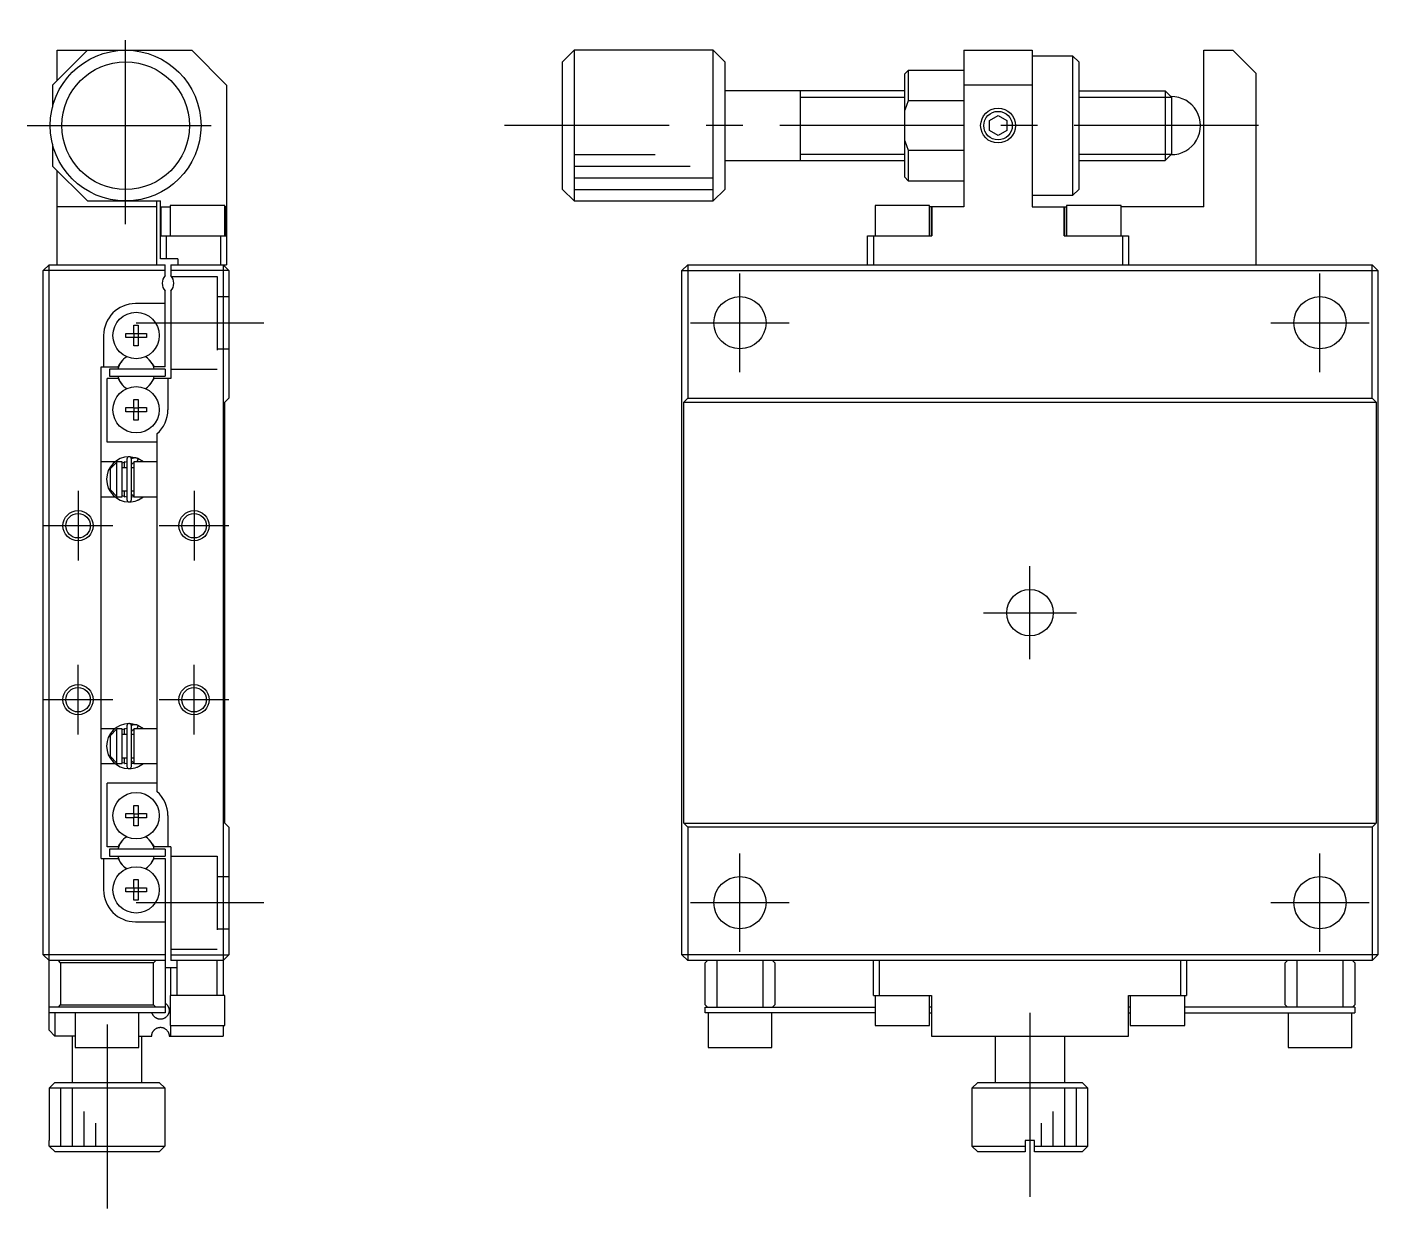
# Model space of a CAD drawing. Extents: x 0 to 259, y -8 to 199.
# Drawn here: x 142.6 to 259.1, y 51.5 to 153.5 of the extents above; entities that cross this region are included whole.
import ezdxf

# ---------------------------------------------------------------- set-up
doc = ezdxf.new("R2010")
doc.units = 0
doc.header["$LTSCALE"] = 0.5
doc.linetypes.add('CENTER', pattern=[50.8, 31.75, -6.35, 6.35, -6.35])
doc.linetypes.add('DASHED', pattern=[19.05, 12.7, -6.35])
for name, color, linetype in [('MSM_CENTER', 1, 'CENTER'), ('MSM_CONTINUOUS', 7, 'CONTINUOUS'), ('MSM_DASHED', 4, 'DASHED'), ('MSM_NARROW', 5, 'CONTINUOUS')]:
    doc.layers.add(name, color=color, linetype=linetype)

msp = doc.modelspace()

# ---------------------------------------------------------------- linework, layer by layer
at = {"layer": 'MSM_CENTER'}
for p, q in [((151.1, 136.5), (151.1, 153.5)), ((142.6, 145), (159.6, 145)), ((248.755071, 145), (183.755071, 145)), ((204.055071, 123.75), (204.055071, 132.25)), ((254.055071, 123.75), (254.055071, 132.25)), ((152, 128), (163, 128)), ((199.805071, 128), (208.305071, 128)), ((249.805071, 128), (258.305071, 128)), ((147, 113.500001), (147, 107.499999)), ((157, 113.500001), (157, 107.499999)), ((150.000002, 110.5), (143.999999, 110.5)), ((160.000002, 110.5), (153.999999, 110.5)), ((229.055071, 99), (229.055071, 107)), ((225.055071, 103), (233.055071, 103)), ((147, 92.499999), (147, 98.500001)), ((157, 92.499999), (157, 98.500001)), ((150.000002, 95.5), (143.999999, 95.5)), ((160.000002, 95.5), (153.999999, 95.5)), ((204.055071, 73.75), (204.055071, 82.25)), ((254.055071, 73.75), (254.055071, 82.25)), ((152, 78), (163, 78)), ((199.805071, 78), (208.305071, 78)), ((249.805071, 78), (258.305071, 78)), ((229.055071, 68.5), (229.055071, 51.5)), ((149.5, 67.5), (149.5, 51.5))]:
    msp.add_line(p, q, dxfattribs=at)
at = {"layer": 'MSM_CONTINUOUS'}
for p, q in [((147.8, 151.5), (144.8, 148.5)), ((145.2, 151.5), (156.8, 151.5)), ((145.2, 148.9), (145.2, 151.5)), ((159.8, 148.5), (156.8, 151.5)), ((189.755071, 151.5), (188.755071, 150.5)), ((189.755071, 151.5), (189.755071, 138.5)), ((201.755071, 151.5), (189.755071, 151.5)), ((201.755071, 138.5), (201.755071, 151.5)), ((202.755071, 150.5), (201.755071, 151.5)), ((223.355071, 151.5), (223.355071, 138)), ((223.355071, 151.5), (229.255071, 151.5)), ((229.255071, 151.5), (229.255071, 138)), ((244.055071, 138), (244.055071, 151.5)), ((244.055071, 151.5), (246.555071, 151.5)), ((248.555071, 149.5), (246.555071, 151.5)), ((188.755071, 139.5), (188.755071, 150.5)), ((202.755071, 150.5), (202.755071, 139.5)), ((232.755071, 151), (229.255071, 151)), ((232.755071, 139), (232.755071, 151)), ((233.255071, 150.5), (232.755071, 151)), ((233.255071, 150.5), (233.255071, 139.5)), ((218.555071, 149.75), (218.255071, 149.45)), ((218.255071, 140.55), (218.255071, 149.45)), ((218.555071, 149.75), (218.555071, 147.12132)), ((223.355071, 149.75), (218.555071, 149.75)), ((248.555071, 133), (248.555071, 149.5)), ((144.8, 148.5), (144.8, 146.6)), ((159.8, 148.5), (159.8, 133)), ((218.255051, 148), (202.755071, 148)), ((209.255071, 148.000005), (209.255071, 141.999995)), ((229.255071, 148.5), (223.355071, 148.5)), ((233.25507, 148), (240.713571, 148)), ((240.713571, 148), (240.713571, 142)), ((241.255071, 147.4585), (240.713571, 148)), ((218.555071, 147.12132), (218.255071, 146.319091)), ((223.355071, 147.12132), (218.555071, 147.12132)), ((241.255071, 147.4585), (241.255071, 142.5415)), ((225.555071, 145.433013), (226.305071, 145.866025)), ((226.305071, 145.866025), (227.055071, 145.433013)), ((225.555071, 144.566987), (225.555071, 145.433013)), ((226.305071, 144.133975), (225.555071, 144.566987)), ((227.055071, 144.566987), (226.305071, 144.133975)), ((227.055071, 145.433013), (227.055071, 144.566987)), ((144.8, 143.4), (144.8, 141.5)), ((218.255071, 143.680909), (218.555071, 142.87868)), ((218.555071, 142.87868), (218.555071, 140.25)), ((218.555071, 142.87868), (223.355071, 142.87868)), ((240.713571, 142), (241.255071, 142.5415)), ((144.8, 141.5), (147.8, 138.5)), ((145.2, 133), (145.2, 141.1)), ((202.755071, 142), (218.255051, 142)), ((233.25507, 142), (240.713571, 142)), ((218.255071, 140.55), (218.555071, 140.25)), ((218.555071, 140.25), (223.355071, 140.25)), ((188.755071, 139.5), (189.755071, 138.5)), ((201.755071, 138.5), (202.755071, 139.5)), ((229.255071, 139), (232.755071, 139)), ((232.755071, 139), (233.255071, 139.5)), ((153.8, 138), (145.2, 138)), ((147.8, 138.5), (154.1, 138.5)), ((153.8, 133), (153.8, 138.5)), ((154.1, 133.5), (154.1, 138.5)), ((154.1, 138), (154.95, 138)), ((154.140264, 138), (154.140264, 135.5)), ((159.65, 138.1), (154.95, 138.1)), ((154.95, 138.1), (154.95, 135.5)), ((159.65, 135.5), (159.65, 138.1)), ((159.8, 138), (159.65, 138)), ((159.730821, 135.5), (159.730821, 138)), ((189.755071, 138.5), (201.755071, 138.5)), ((220.405071, 138.1), (215.705071, 138.1)), ((215.705071, 138.1), (215.705071, 135.5)), ((220.405071, 135.5), (220.405071, 138.1)), ((223.355071, 138), (220.405071, 138)), ((220.573226, 135.5), (220.573226, 138)), ((220.602598, 138), (220.602598, 135.5)), ((229.255071, 138), (232.205071, 138)), ((232.007543, 135.5), (232.007543, 138)), ((232.036915, 138), (232.036915, 135.5)), ((236.905071, 138.1), (232.205071, 138.1)), ((232.205071, 138.1), (232.205071, 135.5)), ((236.905071, 135.5), (236.905071, 138.1)), ((244.055071, 138), (236.905071, 138)), ((154.1, 135.5), (159.8, 135.5)), ((154.6, 135.5), (154.6, 133.5)), ((159.3, 133), (159.3, 135.5)), ((215.055071, 133), (215.055071, 135.5)), ((215.055071, 135.5), (220.602598, 135.5)), ((215.555071, 135.5), (215.555071, 133)), ((232.007543, 135.5), (237.555071, 135.5)), ((237.055071, 133), (237.055071, 135.5)), ((237.555071, 135.5), (237.555071, 133)), ((144.5, 133), (144, 132.5)), ((144.5, 67), (144.5, 133)), ((144.5, 133), (154.5, 133)), ((155.6, 133.5), (154.1, 133.5)), ((154.5, 132.061438), (154.5, 133)), ((155, 133), (155, 132.061438)), ((155, 133), (159.8, 133)), ((155.6, 133.5), (155.6, 133)), ((159.5, 133), (159.5, 70)), ((159.5, 133), (160, 132.5)), ((199.555071, 133), (199.055071, 132.5)), ((199.555071, 133), (199.555071, 121.5)), ((199.555071, 133), (258.555071, 133)), ((258.555071, 121.5), (258.555071, 133)), ((259.055071, 132.5), (258.555071, 133)), ((154.5, 132.5), (144, 132.5)), ((144, 73.5), (144, 132.5)), ((160, 132.5), (155, 132.5)), ((160, 132.5), (160, 121.5)), ((199.055071, 73.5), (199.055071, 132.5)), ((199.055071, 132.5), (259.055071, 132.5)), ((259.055071, 132.5), (259.055071, 73.5)), ((154.5, 124.2), (154.5, 130.738562)), ((155, 130.738562), (155, 123.2)), ((154.5, 129.65), (151.95, 129.65)), ((151.113639, 126.72), (151.113639, 127.08)), ((151.113639, 127.08), (151.82, 127.08)), ((151.82, 127.786361), (152.18, 127.786361)), ((151.82, 127.08), (151.82, 127.786361)), ((151.830372, 127.069628), (151.82, 127.08)), ((151.830372, 126.730372), (151.830372, 127.069628)), ((151.830372, 127.069628), (152.169628, 127.069628)), ((152.169628, 127.069628), (152.18, 127.08)), ((152.169628, 127.069628), (152.169628, 126.730372)), ((152.18, 127.786361), (152.18, 127.08)), ((152.18, 127.08), (152.886361, 127.08)), ((152.886361, 127.08), (152.886361, 126.72)), ((149.2, 126.9), (149.2, 124.2)), ((151.82, 126.72), (151.113639, 126.72)), ((151.830372, 126.730372), (151.82, 126.72)), ((151.82, 126.013639), (151.82, 126.72)), ((152.18, 126.013639), (151.82, 126.013639)), ((152.169628, 126.730372), (151.830372, 126.730372)), ((152.169628, 126.730372), (152.18, 126.72)), ((152.18, 126.72), (152.18, 126.013639)), ((152.886361, 126.72), (152.18, 126.72)), ((149, 124.2), (150.449194, 124.2)), ((149, 81.8), (149, 124.2)), ((149.7, 124), (149.7, 123.4)), ((154.5, 124), (149.7, 124)), ((150.449194, 124.2), (150.59936, 124.460095)), ((153.40064, 124.460095), (153.550806, 124.2)), ((154.5, 124.2), (153.550806, 124.2)), ((154.5, 124), (154.5, 123.4)), ((149.5, 117.7), (149.5, 123.2)), ((150.449194, 123.2), (149.5, 123.2)), ((149.7, 123.4), (154.5, 123.4)), ((150.449194, 123.2), (150.59936, 122.939905)), ((153.40064, 122.939905), (153.550806, 123.2)), ((155, 123.2), (153.550806, 123.2)), ((154.75, 123.2), (154.75, 120.5)), ((151.82, 121.386361), (152.18, 121.386361)), ((151.82, 120.68), (151.82, 121.386361)), ((152.18, 121.386361), (152.18, 120.68)), ((159.65, 121.15), (160, 121.5)), ((159.65, 84.85), (159.65, 121.15)), ((199.205071, 121.15), (199.555071, 121.5)), ((199.205071, 84.85), (199.205071, 121.15)), ((199.205071, 121.15), (258.905071, 121.15)), ((199.555071, 121.5), (258.555071, 121.5)), ((258.555071, 121.5), (258.905071, 121.15)), ((258.905071, 121.15), (258.905071, 84.85)), ((151.113639, 120.32), (151.113639, 120.68)), ((151.113639, 120.68), (151.82, 120.68)), ((151.82, 120.32), (151.113639, 120.32)), ((151.830372, 120.669628), (151.82, 120.68)), ((151.830372, 120.330372), (151.82, 120.32)), ((151.82, 119.613639), (151.82, 120.32)), ((151.830372, 120.669628), (152.169628, 120.669628)), ((151.830372, 120.330372), (151.830372, 120.669628)), ((152.169628, 120.330372), (151.830372, 120.330372)), ((152.169628, 120.669628), (152.18, 120.68)), ((152.169628, 120.669628), (152.169628, 120.330372)), ((152.169628, 120.330372), (152.18, 120.32)), ((152.18, 120.68), (152.886361, 120.68)), ((152.18, 120.32), (152.18, 119.613639)), ((152.886361, 120.32), (152.18, 120.32)), ((152.886361, 120.68), (152.886361, 120.32)), ((152.18, 119.613639), (151.82, 119.613639)), ((153.8, 117.7), (149.5, 117.7)), ((153.8, 118.420938), (153.8, 87.579062)), ((150.163431, 116), (149, 116)), ((149.8, 115.4201), (150.3, 115.949247)), ((149.8, 113.5799), (149.8, 115.4201)), ((150.163941, 116), (150.163826, 116)), ((150.3, 116), (150.3, 113)), ((150.8, 116), (150.3, 116)), ((150.799845, 115.93522), (151.204977, 116.043682)), ((150.8, 113), (150.8, 116)), ((151.205, 115.5), (150.8, 115.5)), ((150.988643, 116), (150.988328, 116)), ((150.988957, 116), (150.98885, 116)), ((150.989517, 116), (150.989081, 116)), ((151, 116), (150.989601, 116)), ((151, 115.5), (151, 116)), ((151.205, 116.25), (151.205, 112.75)), ((152.115052, 116.307695), (151.427589, 116.443656)), ((151.601111, 116.277317), (151.593453, 116.273625)), ((151.595, 112.75), (151.595, 116.25)), ((151.595, 115.648501), (151.595334, 115.662726)), ((151.8, 115.5), (151.595, 115.5)), ((151.595334, 115.662726), (151.596394, 115.677706)), ((151.596394, 115.677706), (151.598177, 115.692615)), ((151.598177, 115.692615), (151.600681, 115.707419)), ((151.600681, 115.707419), (151.603898, 115.722082)), ((151.632458, 116.291245), (151.601111, 116.277317)), ((151.603898, 115.722082), (151.607822, 115.73657)), ((151.607822, 115.73657), (151.612445, 115.75085)), ((151.612445, 115.75085), (151.617756, 115.764887)), ((151.617756, 115.764887), (151.623743, 115.778647)), ((151.623743, 115.778647), (151.630394, 115.792099)), ((151.630394, 115.792099), (151.637694, 115.805209)), ((151.664449, 116.303587), (151.632458, 116.291245)), ((151.637694, 115.805209), (151.645628, 115.817947)), ((151.645628, 115.817947), (151.654176, 115.83028)), ((151.654176, 115.83028), (151.663321, 115.842179)), ((151.663321, 115.842179), (151.673043, 115.853614)), ((151.697004, 116.314314), (151.664449, 116.303587)), ((151.673043, 115.853614), (151.683319, 115.864555)), ((151.683319, 115.864555), (151.694126, 115.874976)), ((151.694126, 115.874976), (151.705439, 115.884849)), ((151.730043, 116.323399), (151.697004, 116.314314)), ((151.705439, 115.884849), (151.717232, 115.894147)), ((151.717232, 115.894147), (151.729478, 115.902848)), ((151.729478, 115.902848), (151.742147, 115.910926)), ((151.763487, 116.330822), (151.730043, 116.323399)), ((151.742147, 115.910926), (151.755209, 115.91836)), ((151.755209, 115.91836), (151.768634, 115.925129)), ((151.797254, 116.336564), (151.763487, 116.330822)), ((151.768634, 115.925129), (151.782386, 115.931214)), ((151.782386, 115.931214), (151.796434, 115.936597)), ((151.796434, 115.936597), (151.799979, 115.937829)), ((151.83126, 116.340611), (151.797254, 116.336564)), ((151.8, 116), (151.8, 113)), ((153.8, 116), (151.8, 116)), ((151.865423, 116.342953), (151.83126, 116.340611)), ((151.899659, 116.343585), (151.865423, 116.342953)), ((151.933885, 116.342506), (151.899659, 116.343585)), ((151.968017, 116.339716), (151.933885, 116.342506)), ((152.001972, 116.335224), (151.968017, 116.339716)), ((152.035666, 116.329039), (152.001972, 116.335224)), ((152.069018, 116.321176), (152.035666, 116.329039)), ((152.070662, 116.01164), (152.064512, 116)), ((152.101945, 116.311653), (152.069018, 116.321176)), ((152.07692, 116.023893), (152.070662, 116.01164)), ((152.174258, 116.282272), (152.075042, 115.999975)), ((152.083247, 116.03668), (152.07692, 116.023893)), ((152.089603, 116.049923), (152.083247, 116.03668)), ((152.095948, 116.063538), (152.089603, 116.049923)), ((152.102244, 116.077439), (152.095948, 116.063538)), ((152.134364, 116.300494), (152.101945, 116.311653)), ((152.108449, 116.091539), (152.102244, 116.077439)), ((152.114525, 116.10575), (152.108449, 116.091539)), ((152.120434, 116.119982), (152.114525, 116.10575)), ((152.126138, 116.134145), (152.120434, 116.119982)), ((152.131603, 116.148151), (152.126138, 116.134145)), ((152.136793, 116.161913), (152.131603, 116.148151)), ((152.164531, 116.28844), (152.134364, 116.300494)), ((152.141676, 116.175342), (152.136793, 116.161913)), ((152.146221, 116.188356), (152.141676, 116.175342)), ((152.1504, 116.200872), (152.146221, 116.188356)), ((152.154187, 116.212811), (152.1504, 116.200872)), ((152.157557, 116.2241), (152.154187, 116.212811)), ((152.16049, 116.234666), (152.157557, 116.2241)), ((152.162967, 116.244443), (152.16049, 116.234666)), ((152.164972, 116.25337), (152.162967, 116.244443)), ((152.16318, 116.288725), (152.16514, 116.288104)), ((152.636031, 116.000123), (152.164086, 116.287581)), ((152.166493, 116.261391), (152.164972, 116.25337)), ((152.16514, 116.288104), (152.166614, 116.286358)), ((152.167521, 116.268456), (152.166493, 116.261391)), ((152.166614, 116.286358), (152.167594, 116.283499)), ((152.168049, 116.27452), (152.167521, 116.268456)), ((152.167594, 116.283499), (152.168073, 116.279545)), ((152.168073, 116.279545), (152.168049, 116.27452)), ((152.173188, 116.283663), (152.174258, 116.282272)), ((149, 113), (150.163575, 113)), ((150.3, 113.057999), (149.8, 113.587145)), ((150.3, 113), (150.8, 113)), ((151.204945, 112.956634), (150.799839, 113.064446)), ((150.8, 113.5), (151.205, 113.5)), ((150.988163, 113), (150.988314, 113)), ((150.988532, 113), (150.988927, 113)), ((150.988939, 113), (150.989142, 113)), ((150.98927, 113), (150.989577, 113)), ((150.989713, 113), (151, 113)), ((151, 113), (151, 113.5)), ((151.595, 113.5), (151.8, 113.5)), ((151.595076, 113.344804), (151.595, 113.351499)), ((151.800166, 112.9966), (151.595042, 112.956311)), ((151.595771, 113.3298), (151.595076, 113.344804)), ((151.597193, 113.314844), (151.595771, 113.3298)), ((151.599338, 113.299973), (151.597193, 113.314844)), ((151.602202, 113.285221), (151.599338, 113.299973)), ((151.60578, 113.270622), (151.602202, 113.285221)), ((151.610063, 113.256213), (151.60578, 113.270622)), ((151.615043, 113.242026), (151.610063, 113.256213)), ((151.620709, 113.228097), (151.615043, 113.242026)), ((151.62705, 113.214458), (151.620709, 113.228097)), ((151.634052, 113.201143), (151.62705, 113.214458)), ((151.6417, 113.188186), (151.634052, 113.201143)), ((151.649977, 113.175617), (151.6417, 113.188186)), ((151.658864, 113.163468), (151.649977, 113.175617)), ((151.668343, 113.151771), (151.658864, 113.163468)), ((151.678391, 113.140556), (151.668343, 113.151771)), ((151.688986, 113.129851), (151.678391, 113.140556)), ((151.700103, 113.119684), (151.688986, 113.129851)), ((151.711716, 113.110083), (151.700103, 113.119684)), ((151.723797, 113.101074), (151.711716, 113.110083)), ((151.736317, 113.09268), (151.723797, 113.101074)), ((151.749246, 113.084926), (151.736317, 113.09268)), ((151.762552, 113.077833), (151.749246, 113.084926)), ((151.776201, 113.07142), (151.762552, 113.077833)), ((151.790159, 113.065707), (151.776201, 113.07142)), ((151.799975, 113.062173), (151.790159, 113.065707)), ((151.8, 113), (153.8, 113)), ((151.811645, 112.999717), (151.800166, 112.9966)), ((152.105743, 112.689561), (152.106671, 112.689862)), ((152.106671, 112.689862), (152.1081, 112.690327)), ((152.1081, 112.690327), (152.109404, 112.690755)), ((152.109404, 112.690755), (152.110319, 112.691057)), ((152.110319, 112.691057), (152.111549, 112.691465)), ((152.111549, 112.691465), (152.112538, 112.691795)), ((152.112538, 112.691795), (152.113697, 112.692183)), ((152.113697, 112.692183), (152.114726, 112.692531)), ((152.114726, 112.692531), (152.116948, 112.693286)), ((152.116948, 112.693286), (152.11786, 112.693599)), ((152.11786, 112.693599), (152.122204, 112.695108)), ((152.122204, 112.695108), (152.124234, 112.695824)), ((152.124234, 112.695824), (152.127062, 112.696834)), ((152.127062, 112.696834), (152.164531, 112.71156)), ((152.16068, 112.711787), (152.16318, 112.711275)), ((152.16318, 112.711275), (152.16286, 112.712039)), ((152.164531, 112.71156), (152.16318, 112.711275)), ((152.164288, 112.712505), (152.182242, 112.720291)), ((152.16526, 112.711983), (152.164531, 112.71156)), ((151.205, 93.25), (151.205, 89.75)), ((152.115052, 93.307695), (151.427589, 93.443656)), ((151.601111, 93.277317), (151.593453, 93.273625)), ((151.595, 89.75), (151.595, 93.25)), ((151.632458, 93.291245), (151.601111, 93.277317)), ((151.664449, 93.303587), (151.632458, 93.291245)), ((151.697004, 93.314314), (151.664449, 93.303587)), ((151.730043, 93.323399), (151.697004, 93.314314)), ((151.763487, 93.330822), (151.730043, 93.323399)), ((151.797254, 93.336564), (151.763487, 93.330822)), ((151.83126, 93.340611), (151.797254, 93.336564)), ((151.865423, 93.342953), (151.83126, 93.340611)), ((151.899659, 93.343585), (151.865423, 93.342953)), ((151.933885, 93.342506), (151.899659, 93.343585)), ((151.968017, 93.339716), (151.933885, 93.342506)), ((152.001972, 93.335224), (151.968017, 93.339716)), ((152.035666, 93.329039), (152.001972, 93.335224)), ((152.069018, 93.321176), (152.035666, 93.329039)), ((152.101945, 93.311653), (152.069018, 93.321176)), ((152.173188, 93.283663), (152.075042, 92.999975)), ((152.134364, 93.300494), (152.101945, 93.311653)), ((152.164531, 93.28844), (152.134364, 93.300494)), ((152.141676, 93.175342), (152.136793, 93.161913)), ((152.146221, 93.188356), (152.141676, 93.175342)), ((152.1504, 93.200872), (152.146221, 93.188356)), ((152.154187, 93.212811), (152.1504, 93.200872)), ((152.157557, 93.2241), (152.154187, 93.212811)), ((152.16049, 93.234666), (152.157557, 93.2241)), ((152.162967, 93.244443), (152.16049, 93.234666)), ((152.164972, 93.25337), (152.162967, 93.244443)), ((152.16318, 93.288725), (152.16514, 93.288104)), ((152.636031, 93.000123), (152.164086, 93.287581)), ((152.166493, 93.261391), (152.164972, 93.25337)), ((152.16514, 93.288104), (152.166614, 93.286358)), ((152.167521, 93.268456), (152.166493, 93.261391)), ((152.166614, 93.286358), (152.167594, 93.283499)), ((152.168049, 93.27452), (152.167521, 93.268456)), ((152.167594, 93.283499), (152.168073, 93.279545)), ((152.168073, 93.279545), (152.168049, 93.27452)), ((152.193393, 93.274764), (152.173633, 93.283458)), ((150.163431, 93), (149, 93)), ((149.8, 92.4201), (150.3, 92.949247)), ((149.8, 90.5799), (149.8, 92.4201)), ((150.163941, 93), (150.163826, 93)), ((150.3, 93), (150.3, 90)), ((150.8, 93), (150.3, 93)), ((150.799845, 92.93522), (151.204977, 93.043682)), ((150.8, 90), (150.8, 93)), ((151.205, 92.5), (150.8, 92.5)), ((150.988643, 93), (150.988328, 93)), ((150.988957, 93), (150.98885, 93)), ((150.989517, 93), (150.989081, 93)), ((151, 93), (150.989601, 93)), ((151, 92.5), (151, 93)), ((151.595, 92.648501), (151.595334, 92.662726)), ((151.8, 92.5), (151.595, 92.5)), ((151.595334, 92.662726), (151.596394, 92.677706)), ((151.596394, 92.677706), (151.598177, 92.692615)), ((151.598177, 92.692615), (151.600681, 92.707419)), ((151.600681, 92.707419), (151.603898, 92.722082)), ((151.603898, 92.722082), (151.607822, 92.73657)), ((151.607822, 92.73657), (151.612445, 92.75085)), ((151.612445, 92.75085), (151.617756, 92.764887)), ((151.617756, 92.764887), (151.623743, 92.778647)), ((151.623743, 92.778647), (151.630394, 92.792099)), ((151.630394, 92.792099), (151.637694, 92.805209)), ((151.637694, 92.805209), (151.645628, 92.817947)), ((151.645628, 92.817947), (151.654176, 92.83028)), ((151.654176, 92.83028), (151.663321, 92.842179)), ((151.663321, 92.842179), (151.673043, 92.853614)), ((151.673043, 92.853614), (151.683319, 92.864555)), ((151.683319, 92.864555), (151.694126, 92.874976)), ((151.694126, 92.874976), (151.705439, 92.884849)), ((151.705439, 92.884849), (151.717232, 92.894147)), ((151.717232, 92.894147), (151.729478, 92.902848)), ((151.729478, 92.902848), (151.742147, 92.910926)), ((151.742147, 92.910926), (151.755209, 92.91836)), ((151.755209, 92.91836), (151.768634, 92.925129)), ((151.768634, 92.925129), (151.782386, 92.931214)), ((151.782386, 92.931214), (151.796434, 92.936597)), ((151.796434, 92.936597), (151.799979, 92.937829)), ((151.8, 93), (151.8, 90)), ((153.8, 93), (151.8, 93)), ((152.070662, 93.01164), (152.064512, 93)), ((152.07692, 93.023893), (152.070662, 93.01164)), ((152.083247, 93.03668), (152.07692, 93.023893)), ((152.089603, 93.049923), (152.083247, 93.03668)), ((152.095948, 93.063538), (152.089603, 93.049923)), ((152.102244, 93.077439), (152.095948, 93.063538)), ((152.108449, 93.091539), (152.102244, 93.077439)), ((152.114525, 93.10575), (152.108449, 93.091539)), ((152.120434, 93.119982), (152.114525, 93.10575)), ((152.126138, 93.134145), (152.120434, 93.119982)), ((152.131603, 93.148151), (152.126138, 93.134145)), ((152.136793, 93.161913), (152.131603, 93.148151)), ((149, 90), (150.163575, 90)), ((150.3, 90.057999), (149.8, 90.587145)), ((150.3, 90), (150.8, 90)), ((151.204945, 89.956634), (150.799839, 90.064446)), ((150.8, 90.5), (151.205, 90.5)), ((150.988163, 90), (150.988314, 90)), ((150.988532, 90), (150.988927, 90)), ((150.988939, 90), (150.989142, 90)), ((150.98927, 90), (150.989577, 90)), ((150.989713, 90), (151, 90)), ((151, 90), (151, 90.5)), ((151.595, 90.5), (151.8, 90.5)), ((151.595076, 90.344804), (151.595, 90.351499)), ((151.800166, 89.9966), (151.595042, 89.956311)), ((151.595771, 90.3298), (151.595076, 90.344804)), ((151.597193, 90.314844), (151.595771, 90.3298)), ((151.599338, 90.299973), (151.597193, 90.314844)), ((151.602202, 90.285221), (151.599338, 90.299973)), ((151.60578, 90.270622), (151.602202, 90.285221)), ((151.610063, 90.256213), (151.60578, 90.270622)), ((151.615043, 90.242026), (151.610063, 90.256213)), ((151.620709, 90.228097), (151.615043, 90.242026)), ((151.62705, 90.214458), (151.620709, 90.228097)), ((151.634052, 90.201143), (151.62705, 90.214458)), ((151.6417, 90.188186), (151.634052, 90.201143)), ((151.649977, 90.175617), (151.6417, 90.188186)), ((151.658864, 90.163468), (151.649977, 90.175617)), ((151.668343, 90.151771), (151.658864, 90.163468)), ((151.678391, 90.140556), (151.668343, 90.151771)), ((151.688986, 90.129851), (151.678391, 90.140556)), ((151.700103, 90.119684), (151.688986, 90.129851)), ((151.711716, 90.110083), (151.700103, 90.119684)), ((151.723797, 90.101074), (151.711716, 90.110083)), ((151.736317, 90.09268), (151.723797, 90.101074)), ((151.749246, 90.084926), (151.736317, 90.09268)), ((151.762552, 90.077833), (151.749246, 90.084926)), ((151.776201, 90.07142), (151.762552, 90.077833)), ((151.790159, 90.065707), (151.776201, 90.07142)), ((151.799975, 90.062173), (151.790159, 90.065707)), ((151.8, 90), (153.8, 90)), ((151.811645, 89.999717), (151.800166, 89.9966)), ((152.105743, 89.689561), (152.106671, 89.689862)), ((152.106671, 89.689862), (152.1081, 89.690327)), ((152.1081, 89.690327), (152.109404, 89.690755)), ((152.109404, 89.690755), (152.110319, 89.691057)), ((152.110319, 89.691057), (152.111549, 89.691465)), ((152.111549, 89.691465), (152.112538, 89.691795)), ((152.112538, 89.691795), (152.113697, 89.692183)), ((152.113697, 89.692183), (152.114726, 89.692531)), ((152.114726, 89.692531), (152.116948, 89.693286)), ((152.116948, 89.693286), (152.11786, 89.693599)), ((152.11786, 89.693599), (152.122204, 89.695108)), ((152.122204, 89.695108), (152.124234, 89.695824)), ((152.124234, 89.695824), (152.127062, 89.696834)), ((152.127062, 89.696834), (152.164531, 89.71156)), ((152.16068, 89.711787), (152.16318, 89.711275)), ((152.16318, 89.711275), (152.16286, 89.712039)), ((152.164531, 89.71156), (152.16318, 89.711275)), ((152.164288, 89.712505), (152.197095, 89.726898)), ((152.16526, 89.711983), (152.164531, 89.71156)), ((149.5, 82.8), (149.5, 88.3)), ((153.8, 88.3), (149.5, 88.3)), ((151.82, 86.386361), (152.18, 86.386361)), ((151.82, 85.68), (151.82, 86.386361)), ((152.18, 86.386361), (152.18, 85.68)), ((151.113639, 85.32), (151.113639, 85.68)), ((151.113639, 85.68), (151.82, 85.68)), ((151.82, 85.32), (151.113639, 85.32)), ((151.830372, 85.669628), (151.82, 85.68)), ((151.830372, 85.330372), (151.82, 85.32)), ((151.82, 84.613639), (151.82, 85.32)), ((151.830372, 85.330372), (151.830372, 85.669628)), ((151.830372, 85.669628), (152.169628, 85.669628)), ((152.169628, 85.330372), (151.830372, 85.330372)), ((152.169628, 85.669628), (152.18, 85.68)), ((152.169628, 85.669628), (152.169628, 85.330372)), ((152.169628, 85.330372), (152.18, 85.32)), ((152.18, 85.68), (152.886361, 85.68)), ((152.18, 85.32), (152.18, 84.613639)), ((152.886361, 85.32), (152.18, 85.32)), ((152.886361, 85.68), (152.886361, 85.32)), ((154.75, 85.5), (154.75, 82.8)), ((152.18, 84.613639), (151.82, 84.613639)), ((160, 84.5), (159.65, 84.85)), ((160, 84.5), (160, 73.5)), ((199.555071, 84.5), (199.205071, 84.85)), ((199.205071, 84.85), (258.905071, 84.85)), ((258.555071, 84.5), (199.555071, 84.5)), ((199.555071, 84.5), (199.555071, 73)), ((258.905071, 84.85), (258.555071, 84.5)), ((258.555071, 84.5), (258.555071, 73)), ((150.449194, 82.8), (149.5, 82.8)), ((150.449194, 82.8), (150.59936, 83.060095)), ((153.40064, 83.060095), (153.550806, 82.8)), ((155, 82.8), (153.550806, 82.8)), ((155, 82.8), (155, 73)), ((149, 81.8), (150.449194, 81.8)), ((149.2, 81.8), (149.2, 79.1)), ((149.7, 82.6), (149.7, 82)), ((154.5, 82.6), (149.7, 82.6)), ((149.7, 82), (154.5, 82)), ((150.449194, 81.8), (150.59936, 81.539905)), ((153.40064, 81.539905), (153.550806, 81.8)), ((153.550806, 81.8), (154.5, 81.8)), ((154.5, 82.6), (154.5, 82)), ((154.5, 81.8), (154.5, 68.5)), ((151.113639, 78.92), (151.113639, 79.28)), ((151.113639, 79.28), (151.82, 79.28)), ((151.82, 79.986361), (152.18, 79.986361)), ((151.82, 79.28), (151.82, 79.986361)), ((151.830372, 79.269628), (151.82, 79.28)), ((151.830372, 78.930372), (151.830372, 79.269628)), ((151.830372, 79.269628), (152.169628, 79.269628)), ((152.169628, 79.269628), (152.18, 79.28)), ((152.169628, 79.269628), (152.169628, 78.930372)), ((152.18, 79.986361), (152.18, 79.28)), ((152.18, 79.28), (152.886361, 79.28)), ((152.886361, 79.28), (152.886361, 78.92)), ((151.82, 78.92), (151.113639, 78.92)), ((151.830372, 78.930372), (151.82, 78.92)), ((151.82, 78.213639), (151.82, 78.92)), ((152.18, 78.213639), (151.82, 78.213639)), ((152.169628, 78.930372), (151.830372, 78.930372)), ((152.169628, 78.930372), (152.18, 78.92)), ((152.18, 78.92), (152.18, 78.213639)), ((152.886361, 78.92), (152.18, 78.92)), ((151.95, 76.35), (154.5, 76.35)), ((154.5, 73.5), (144, 73.5)), ((144.5, 73), (144, 73.5)), ((155, 73.5), (160, 73.5)), ((160, 73.5), (159.5, 73)), ((259.055071, 73.5), (199.055071, 73.5)), ((199.055071, 73.5), (199.555071, 73)), ((258.555071, 73), (259.055071, 73.5)), ((154.5, 73), (144.5, 73)), ((145.5, 72.8), (145.3, 73)), ((145.5, 72.8), (145.5, 69.2)), ((153.5, 72.8), (145.5, 72.8)), ((153.7, 73), (153.5, 72.8)), ((153.5, 69.2), (153.5, 72.8)), ((154.5, 72.4), (155.5, 72.4)), ((159.5, 73), (155, 73)), ((155, 70), (155, 72.4)), ((155.5, 73), (155.5, 70)), ((159, 70), (159, 73)), ((258.555071, 73), (199.555071, 73)), ((201.255071, 73), (201.055071, 72.8)), ((201.055071, 69.2), (201.055071, 72.8)), ((202.055071, 73), (202.055071, 69)), ((206.055071, 69), (206.055071, 73)), ((207.055071, 72.8), (206.855071, 73)), ((207.055071, 72.8), (207.055071, 69.2)), ((215.555071, 70), (215.555071, 73)), ((216.055071, 73), (216.055071, 70)), ((242.055071, 70), (242.055071, 73)), ((242.555071, 73), (242.555071, 70)), ((251.255071, 73), (251.055071, 72.8)), ((251.055071, 69.2), (251.055071, 72.8)), ((252.055071, 73), (252.055071, 69)), ((256.055071, 69), (256.055071, 73)), ((257.055071, 72.8), (256.855071, 73)), ((257.055071, 72.8), (257.055071, 69.2)), ((159.65, 70), (154.95, 70)), ((154.95, 70), (154.95, 67.4)), ((159.65, 67.4), (159.65, 70)), ((215.555071, 70), (220.555071, 70)), ((215.705071, 70), (215.705071, 67.4)), ((220.405071, 67.4), (220.405071, 70)), ((220.555071, 70), (220.555071, 66.5)), ((237.555071, 70), (242.555071, 70)), ((237.555071, 66.5), (237.555071, 70)), ((237.705071, 70), (237.705071, 67.4)), ((242.405071, 67.4), (242.405071, 70)), ((154.5, 69), (144.5, 69)), ((145.3, 69), (145.5, 69.2)), ((145.5, 69.2), (153.5, 69.2)), ((153.5, 69.2), (153.7, 69)), ((154.50018, 69.334315), (154.511433, 69.327075)), ((154.511433, 69.327075), (154.548162, 69.301374)), ((154.548162, 69.301374), (154.58312, 69.273668)), ((154.58312, 69.273668), (154.616504, 69.243807)), ((154.616504, 69.243807), (154.648139, 69.211902)), ((154.648139, 69.211902), (154.678324, 69.17754)), ((154.678324, 69.17754), (154.706698, 69.140928)), ((154.706698, 69.140928), (154.730266, 69.106532)), ((154.730266, 69.106532), (154.752355, 69.070044)), ((154.752355, 69.070044), (154.767306, 69.042352)), ((154.767306, 69.042352), (154.781426, 69.013304)), ((154.781426, 69.013304), (154.794392, 68.983408)), ((154.794392, 68.983408), (154.802581, 68.962453)), ((154.802581, 68.962453), (154.810338, 68.94067)), ((154.810338, 68.94067), (154.81762, 68.917995)), ((154.81762, 68.917995), (154.822789, 68.90019)), ((154.822789, 68.90019), (154.827638, 68.881779)), ((154.827638, 68.881779), (154.831435, 68.86584)), ((154.831435, 68.86584), (154.834968, 68.849408)), ((154.834968, 68.849408), (154.838205, 68.832488)), ((154.838205, 68.832488), (154.841117, 68.815089)), ((154.841117, 68.815089), (154.842892, 68.803012)), ((154.842892, 68.803012), (154.844494, 68.790712)), ((154.844494, 68.790712), (154.845787, 68.779354)), ((154.845787, 68.779354), (154.846921, 68.767794)), ((154.846921, 68.767794), (154.847889, 68.756068)), ((154.847889, 68.756068), (154.848683, 68.744211)), ((154.848683, 68.744211), (154.849297, 68.732259)), ((154.849297, 68.732259), (154.849724, 68.720247)), ((154.849724, 68.720247), (154.849955, 68.708211)), ((201.055071, 69.2), (201.255071, 69)), ((201.055071, 68.5), (201.055071, 69)), ((201.055071, 69), (215.705071, 69)), ((206.855071, 69), (207.055071, 69.2)), ((220.555071, 69), (220.405071, 69)), ((237.705071, 69), (237.555071, 69)), ((257.055071, 69), (242.405071, 69)), ((251.055071, 69.2), (251.255071, 69)), ((256.855071, 69), (257.055071, 69.2)), ((257.055071, 69), (257.055071, 68.5)), ((154.5, 68.5), (144.5, 68.5)), ((145, 68.5), (145, 66.5)), ((146.75, 68.5), (146.75, 65.5)), ((152.25, 65.5), (152.25, 68.5)), ((153.384532, 68.475047), (153.377158, 68.5)), ((153.392744, 68.450424), (153.384532, 68.475047)), ((153.40177, 68.426183), (153.392744, 68.450424)), ((153.413599, 68.397757), (153.40177, 68.426183)), ((153.426526, 68.369953), (153.413599, 68.397757)), ((153.440497, 68.34285), (153.426526, 68.369953)), ((153.45382, 68.319276), (153.440497, 68.34285)), ((153.467913, 68.296312), (153.45382, 68.319276)), ((153.482726, 68.274003), (153.467913, 68.296312)), ((153.499515, 68.250649), (153.482726, 68.274003)), ((153.517067, 68.228103), (153.499515, 68.250649)), ((153.535315, 68.20641), (153.517067, 68.228103)), ((153.554719, 68.185056), (153.535315, 68.20641)), ((153.574763, 68.164627), (153.554719, 68.185056)), ((153.595374, 68.145155), (153.574763, 68.164627)), ((153.623903, 68.120491), (153.595374, 68.145155)), ((153.653241, 68.097583), (153.623903, 68.120491)), ((153.674903, 68.082107), (153.653241, 68.097583)), ((153.69688, 68.06755), (153.674903, 68.082107)), ((153.719114, 68.053915), (153.69688, 68.06755)), ((153.749639, 68.036866), (153.719114, 68.053915)), ((153.780282, 68.02156), (153.749639, 68.036866)), ((153.81113, 68.007863), (153.780282, 68.02156)), ((153.845538, 67.994487), (153.81113, 68.007863)), ((153.87998, 67.982998), (153.845538, 67.994487)), ((153.91024, 67.974403), (153.87998, 67.982998)), ((153.940389, 67.967181), (153.91024, 67.974403)), ((153.962793, 67.962657), (153.940389, 67.967181)), ((153.995025, 67.957383), (153.962793, 67.962657)), ((154.026974, 67.953564), (153.995025, 67.957383)), ((154.058571, 67.951145), (154.026974, 67.953564)), ((154.095542, 67.950013), (154.058571, 67.951145)), ((154.131922, 67.95068), (154.095542, 67.950013)), ((154.167633, 67.953056), (154.131922, 67.95068)), ((154.210849, 67.958237), (154.167633, 67.953056)), ((154.25293, 67.965757), (154.210849, 67.958237)), ((154.300212, 67.977217), (154.25293, 67.965757)), ((154.345587, 67.991348), (154.300212, 67.977217)), ((154.389291, 68.008038), (154.345587, 67.991348)), ((154.430857, 68.026922), (154.389291, 68.008038)), ((154.470743, 68.048042), (154.430857, 68.026922)), ((154.508567, 68.071053), (154.470743, 68.048042)), ((154.544729, 68.096083), (154.508567, 68.071053)), ((154.579076, 68.122951), (154.544729, 68.096083)), ((154.615826, 68.15555), (154.579076, 68.122951)), ((154.650473, 68.190609), (154.615826, 68.15555)), ((154.688906, 68.235565), (154.650473, 68.190609)), ((154.724306, 68.284378), (154.688906, 68.235565)), ((154.742431, 68.312973), (154.724306, 68.284378)), ((154.759594, 68.343007), (154.742431, 68.312973)), ((154.775744, 68.374623), (154.759594, 68.343007)), ((154.791258, 68.409033), (154.775744, 68.374623)), ((154.800853, 68.432962), (154.791258, 68.409033)), ((154.809879, 68.457975), (154.800853, 68.432962)), ((154.818274, 68.48417), (154.809879, 68.457975)), ((154.824048, 68.504413), (154.818274, 68.48417)), ((154.829404, 68.525444), (154.824048, 68.504413)), ((154.832886, 68.540695), (154.829404, 68.525444)), ((154.836123, 68.556393), (154.832886, 68.540695)), ((154.839088, 68.57253), (154.836123, 68.556393)), ((154.841755, 68.589095), (154.839088, 68.57253)), ((154.843397, 68.600698), (154.841755, 68.589095)), ((154.844879, 68.612507), (154.843397, 68.600698)), ((154.84619, 68.624501), (154.844879, 68.612507)), ((154.84727, 68.636112), (154.84619, 68.624501)), ((154.848178, 68.647909), (154.84727, 68.636112)), ((154.848909, 68.659849), (154.848178, 68.647909)), ((154.849458, 68.67189), (154.848909, 68.659849)), ((154.849819, 68.683992), (154.849458, 68.67189)), ((154.849986, 68.696113), (154.849819, 68.683992)), ((154.849955, 68.708211), (154.849986, 68.696113)), ((215.705071, 68.5), (201.055071, 68.5)), ((201.305071, 68.5), (201.305071, 65.5)), ((206.805071, 65.5), (206.805071, 68.5)), ((220.405071, 68.5), (220.555071, 68.5)), ((237.555071, 68.5), (237.705071, 68.5)), ((242.405071, 68.5), (257.055071, 68.5)), ((251.305071, 68.5), (251.305071, 65.5)), ((256.805071, 65.5), (256.805071, 68.5)), ((144.5, 67), (145, 66.5)), ((146.75, 66.5), (145, 66.5)), ((146.5, 66.5), (146.5, 62.5)), ((152.25, 66.5), (153.35, 66.5)), ((152.5, 62.5), (152.5, 66.5)), ((153.35, 66.5), (153.350252, 66.51943)), ((153.350252, 66.51943), (153.351007, 66.538844)), ((153.351007, 66.538844), (153.352712, 66.563719)), ((153.352712, 66.563719), (153.355242, 66.588514)), ((153.355242, 66.588514), (153.358589, 66.613179)), ((153.358589, 66.613179), (153.362816, 66.638054)), ((153.362816, 66.638054), (153.36787, 66.662742)), ((153.36787, 66.662742), (153.373736, 66.687191)), ((153.373736, 66.687191), (153.378957, 66.706391)), ((153.378957, 66.706391), (153.384674, 66.725409)), ((153.384674, 66.725409), (153.390671, 66.743623)), ((153.390671, 66.743623), (153.397116, 66.761637)), ((153.397116, 66.761637), (153.40603, 66.784439)), ((153.40603, 66.784439), (153.415653, 66.806869)), ((153.415653, 66.806869), (153.425957, 66.828886)), ((153.425957, 66.828886), (153.437082, 66.850769)), ((153.437082, 66.850769), (153.448867, 66.872189)), ((153.448867, 66.872189), (153.461279, 66.89311)), ((153.461279, 66.89311), (153.471544, 66.90932)), ((153.471544, 66.90932), (153.482175, 66.925197)), ((153.482175, 66.925197), (153.502385, 66.953158)), ((153.502385, 66.953158), (153.523682, 66.979953)), ((153.523682, 66.979953), (153.545954, 67.005503)), ((153.545954, 67.005503), (153.564673, 67.025285)), ((153.564673, 67.025285), (153.583942, 67.044227)), ((153.583942, 67.044227), (153.603699, 67.062303)), ((153.603699, 67.062303), (153.629217, 67.083835)), ((153.629217, 67.083835), (153.656971, 67.105165)), ((153.656971, 67.105165), (153.688384, 67.126954)), ((153.688384, 67.126954), (153.720381, 67.14683)), ((153.720381, 67.14683), (153.753154, 67.164979)), ((153.753154, 67.164979), (153.786261, 67.181225)), ((153.786261, 67.181225), (153.816729, 67.194448)), ((153.816729, 67.194448), (153.85105, 67.207477)), ((153.85105, 67.207477), (153.885388, 67.218639)), ((153.885388, 67.218639), (153.919979, 67.228074)), ((153.919979, 67.228074), (153.954401, 67.235732)), ((153.954401, 67.235732), (153.988977, 67.241737)), ((153.988977, 67.241737), (154.023229, 67.24606)), ((154.023229, 67.24606), (154.057383, 67.248788)), ((154.057383, 67.248788), (154.091088, 67.249947)), ((154.091088, 67.249947), (154.135237, 67.249172)), ((154.135237, 67.249172), (154.178414, 67.24589)), ((154.178414, 67.24589), (154.220943, 67.240184)), ((154.220943, 67.240184), (154.262346, 67.232218)), ((154.262346, 67.232218), (154.303032, 67.221996)), ((154.303032, 67.221996), (154.342482, 67.20972)), ((154.342482, 67.20972), (154.380981, 67.195378)), ((154.380981, 67.195378), (154.418178, 67.179163)), ((154.418178, 67.179163), (154.463414, 67.156073)), ((154.463414, 67.156073), (154.506524, 67.130269)), ((154.506524, 67.130269), (154.547875, 67.101589)), ((154.547875, 67.101589), (154.587048, 67.070337)), ((154.587048, 67.070337), (154.624473, 67.036126)), ((154.624473, 67.036126), (154.659658, 66.999283)), ((154.659658, 66.999283), (154.692896, 66.959326)), ((154.692896, 66.959326), (154.723801, 66.91638)), ((154.723801, 66.91638), (154.74115, 66.889137)), ((154.74115, 66.889137), (154.757621, 66.860604)), ((154.757621, 66.860604), (154.773232, 66.830546)), ((154.773232, 66.830546), (154.787878, 66.79887)), ((154.787878, 66.79887), (154.797082, 66.776732)), ((154.797082, 66.776732), (154.805798, 66.753678)), ((154.805798, 66.753678), (154.813981, 66.729632)), ((154.813981, 66.729632), (154.819821, 66.710619)), ((154.819821, 66.710619), (154.825304, 66.690889)), ((154.825304, 66.690889), (154.830384, 66.670418)), ((154.830384, 66.670418), (154.835014, 66.649178)), ((154.835014, 66.649178), (154.837656, 66.635514)), ((154.837656, 66.635514), (154.84009, 66.621517)), ((154.84009, 66.621517), (154.842299, 66.607199)), ((154.842299, 66.607199), (154.843829, 66.596012)), ((154.843829, 66.596012), (154.845209, 66.584633)), ((154.845209, 66.584633), (154.84643, 66.573083)), ((154.84643, 66.573083), (154.847484, 66.561383)), ((154.847484, 66.561383), (154.848236, 66.551406)), ((154.848236, 66.551406), (154.84886, 66.541336)), ((154.84886, 66.541336), (154.849351, 66.531197)), ((154.849351, 66.531197), (154.84971, 66.520833)), ((154.84971, 66.520833), (154.849927, 66.510424)), ((154.849927, 66.510424), (154.85, 66.5)), ((154.85, 66.5), (159.5, 66.5)), ((154.95, 67.4), (159.65, 67.4)), ((155, 66.5), (155, 67.4)), ((159.5, 67.4), (159.5, 66.5)), ((215.705071, 67.4), (220.405071, 67.4)), ((220.555071, 66.5), (237.555071, 66.5)), ((226.055071, 66.5), (226.055071, 62.5)), ((232.055071, 62.5), (232.055071, 66.5)), ((237.705071, 67.4), (242.405071, 67.4)), ((146.75, 65.5), (152.25, 65.5)), ((201.305071, 65.5), (206.805071, 65.5)), ((251.305071, 65.5), (256.805071, 65.5)), ((145, 62.5), (144.5, 62)), ((154.5, 62), (144.5, 62)), ((144.5, 62), (144.5, 57.5)), ((145, 62.5), (154, 62.5)), ((154.5, 62), (154, 62.5)), ((154.5, 57.5), (154.5, 62)), ((224.555071, 62.5), (224.055071, 62)), ((234.055071, 62), (224.055071, 62)), ((224.055071, 62), (224.055071, 57)), ((224.555071, 62.5), (233.555071, 62.5)), ((234.055071, 62), (233.555071, 62.5)), ((234.055071, 57), (234.055071, 62)), ((144.516026, 57.5), (144.5, 57.5)), ((144.516026, 57), (144.516026, 57.5)), ((154.5, 57.5), (154.483974, 57.5)), ((154.483974, 57.5), (154.483974, 57)), ((229.455071, 57.5), (228.655071, 57.5)), ((228.655071, 57.5), (228.655071, 56.5)), ((229.455071, 56.5), (229.455071, 57.5)), ((145.017813, 56.5), (144.516026, 57)), ((144.516026, 57), (154.483974, 57)), ((153.982187, 56.5), (145.017813, 56.5)), ((154.483974, 57), (153.982187, 56.5)), ((224.055071, 57), (228.655071, 57)), ((224.055071, 57), (224.555071, 56.5)), ((228.655071, 56.5), (224.555071, 56.5)), ((229.455071, 57), (234.055071, 57)), ((233.555071, 56.5), (229.455071, 56.5)), ((233.555071, 56.5), (234.055071, 57))]:
    msp.add_line(p, q, dxfattribs=at)
for centre, radius in [((151.1, 145), 6.5), ((151.1, 145), 5.5), ((226.305071, 145), 1.2295), ((204.055071, 128), 2.25), ((254.055071, 128), 2.25), ((152, 126.9), 2), ((152, 120.5), 2), ((147, 110.5), 1.0565), ((157, 110.5), 1.0565), ((229.055071, 103), 2), ((147, 95.5), 1.0565), ((157, 95.5), 1.0565), ((152, 85.5), 2), ((152, 79.1), 2), ((204.055071, 78), 2.25), ((254.055071, 78), 2.25)]:
    msp.add_circle(centre, radius, dxfattribs=at)
for centre, radius, start, end in [((241.255071, 145), 2.5, 269.05661378, 90.94338622), ((155.25, 131.4), 1, 138.590378, 221.409622), ((154.25, 131.4), 1, 318.590378, 41.409622), ((151.95, 126.9), 2.75, 90, 180), ((152, 123.699999), 1.5875, 120.433182, 169.10688895), ((152.114905, 123.585095), 1.75, 121.881533, 150.00000699), ((152, 123.699999), 1.5875, 10.89309, 59.56681233), ((151.885095, 123.585095), 1.75, 30, 58.11848961), ((152, 123.699999), 1.5875, 190.893016, 239.56671758), ((152.114905, 123.814905), 1.75, 210, 238.11845216), ((152, 123.699999), 1.5875, 300.433263, 349.10696609), ((151.885095, 123.814905), 1.75, 301.881533, 330.00002684), ((152, 120.5), 2.75, 310.885193, 0), ((151.399951, 114.500045), 1.943868, 90.672315, 269.257985), ((151.4, 116.25), 0.195, 0, 180), ((151.398287, 114.505072), 1.94898, 270.774434, 309.429122), ((151.4, 112.75), 0.195, 180, 0), ((151.399951, 91.500045), 1.943868, 90.672315, 269.257985), ((151.4, 93.25), 0.195, 0, 180), ((151.4, 89.75), 0.195, 180, 0), ((151.398287, 91.505072), 1.94898, 270.774434, 309.429122), ((152, 85.5), 2.75, 0, 49.114807), ((152, 82.299999), 1.5875, 120.433182, 169.10688895), ((152.114905, 82.185095), 1.75, 121.881533, 150.00000699), ((152, 82.299999), 1.5875, 10.89309, 59.56681233), ((151.885095, 82.185095), 1.75, 30, 58.11848961), ((152, 82.299999), 1.5875, 190.893016, 239.56671758), ((152.114905, 82.414905), 1.75, 210, 238.11845216), ((152, 82.299999), 1.5875, 300.433263, 349.10696609), ((151.885095, 82.414905), 1.75, 301.881533, 330.00002684), ((151.95, 79.1), 2.75, 180, 270)]:
    msp.add_arc(centre, radius, start, end, dxfattribs=at)
at = {"layer": 'MSM_DASHED'}
for p, q in [((155.05, 132), (159, 132)), ((159, 132), (159, 124)), ((159, 130.25), (160, 130.25)), ((159, 125.75), (160, 125.75)), ((155, 124), (159, 124)), ((155, 82), (159, 82)), ((159, 82), (159, 74)), ((159, 80.25), (160, 80.25)), ((159, 75.75), (160, 75.75)), ((155, 74), (159, 74))]:
    msp.add_line(p, q, dxfattribs=at)
at = {"layer": 'MSM_NARROW'}
for p, q in [((209.255071, 147.4585), (218.25507, 147.4585)), ((233.25507, 147.4585), (241.255071, 147.4585)), ((189.755071, 142.5), (196.755071, 142.5)), ((209.255071, 142.5415), (218.25507, 142.5415)), ((233.25507, 142.5415), (241.255071, 142.5415)), ((189.755071, 141.5), (199.755071, 141.5)), ((189.755071, 140.5), (201.755071, 140.5)), ((189.755071, 139.5), (201.755071, 139.5)), ((145.5, 62), (145.5, 57)), ((146.5, 62), (146.5, 57)), ((232.055071, 57), (232.055071, 62)), ((233.055071, 57), (233.055071, 62)), ((147.5, 60), (147.5, 57)), ((231.055071, 57), (231.055071, 60)), ((148.5, 59), (148.5, 57)), ((230.055071, 57), (230.055071, 59))]:
    msp.add_line(p, q, dxfattribs=at)
for centre, radius in [((226.305071, 145), 1.5), ((147, 110.5), 1.3), ((157, 110.5), 1.3), ((147, 95.5), 1.3), ((157, 95.5), 1.3)]:
    msp.add_circle(centre, radius, dxfattribs=at)

doc.saveas('drawing.dxf')
